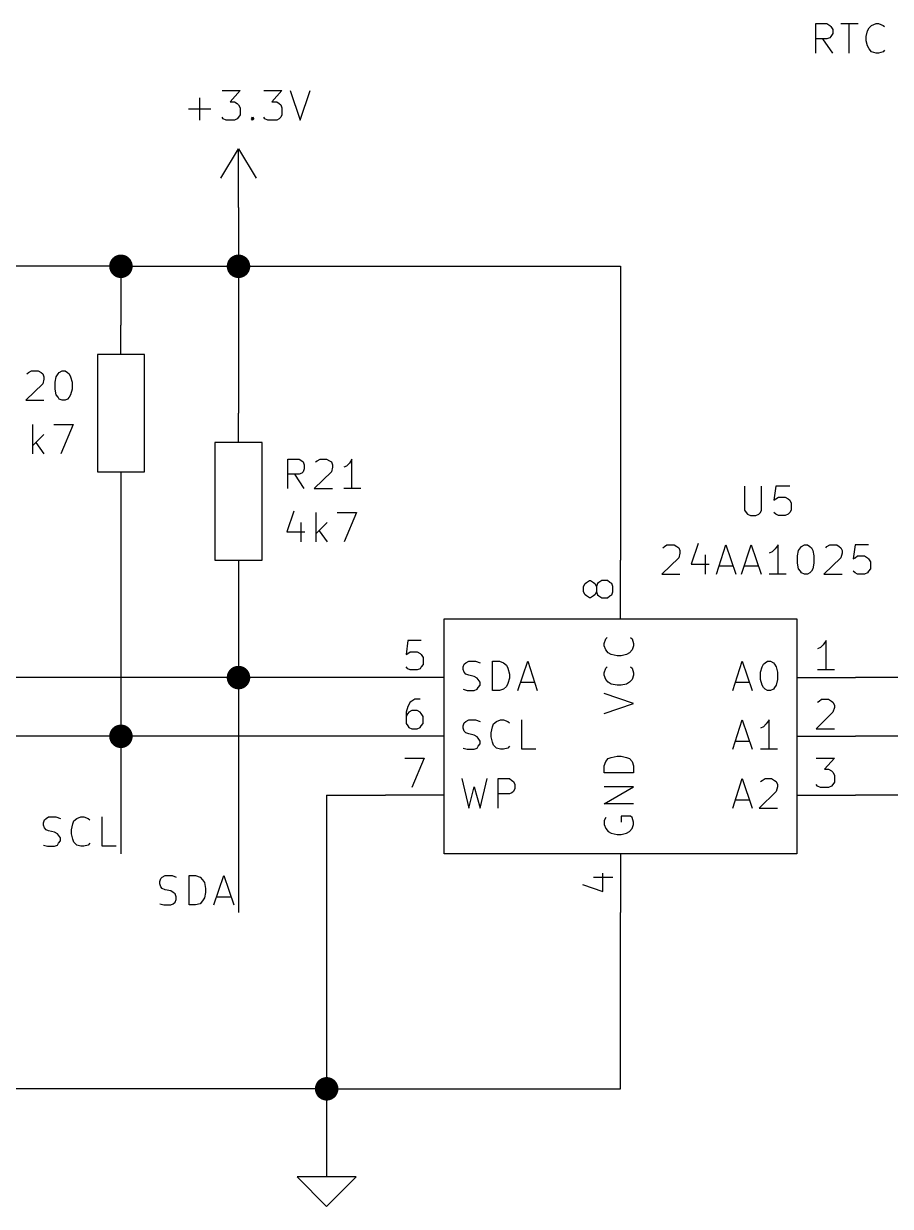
# Model space of a CAD drawing. Extents: x 0.4 to 11.3, y -7.9 to -0.4.
# Drawn here: x 5.485 to 6.959, y -6.1 to -4.087 of the extents above; entities that cross this region are included whole.
import ezdxf

# ---------------------------------------------------------------- set-up
doc = ezdxf.new("R2010")
doc.units = 0
doc.header["$MEASUREMENT"] = 0
for name, color, linetype in [('BLACK', 7, 'CONTINUOUS'), ('BLUE3', 171, 'CONTINUOUS'), ('CYAN2', 4, 'CONTINUOUS'), ('GREEN2', 3, 'CONTINUOUS'), ('LYELLOW', 51, 'CONTINUOUS'), ('RED2', 1, 'CONTINUOUS')]:
    doc.layers.add(name, color=color, linetype=linetype)

msp = doc.modelspace()

# ---------------------------------------------------------------- linework, layer by layer
at = {"layer": 'BLACK', "linetype": 'CONTINUOUS'}
for p, q in [((5.518, -5.447), (5.52, -5.442)), ((5.518, -5.451), (5.518, -5.447)), ((5.52, -5.456), (5.518, -5.451)), ((5.52, -5.442), (5.523, -5.44)), ((5.523, -5.44), (5.527, -5.437)), ((5.527, -5.437), (5.539, -5.437)), ((5.539, -5.437), (5.547, -5.44)), ((5.566, -5.459), (5.568, -5.449)), ((5.568, -5.449), (5.57, -5.444)), ((5.57, -5.444), (5.575, -5.44)), ((5.575, -5.44), (5.582, -5.437)), ((5.582, -5.437), (5.587, -5.437)), ((5.587, -5.437), (5.594, -5.44)), ((5.594, -5.44), (5.597, -5.442)), ((5.618, -5.487), (5.618, -5.437)), ((5.523, -5.459), (5.52, -5.456)), ((5.527, -5.461), (5.523, -5.459)), ((5.537, -5.463), (5.527, -5.461)), ((5.542, -5.466), (5.537, -5.463)), ((5.544, -5.468), (5.542, -5.466)), ((5.547, -5.473), (5.544, -5.468)), ((5.547, -5.478), (5.547, -5.473)), ((5.566, -5.466), (5.566, -5.459)), ((5.568, -5.475), (5.566, -5.466)), ((5.57, -5.48), (5.568, -5.475)), ((5.518, -5.485), (5.525, -5.487)), ((5.525, -5.487), (5.537, -5.487)), ((5.537, -5.487), (5.542, -5.485)), ((5.542, -5.485), (5.544, -5.482)), ((5.544, -5.482), (5.547, -5.478)), ((5.575, -5.485), (5.57, -5.48)), ((5.582, -5.487), (5.575, -5.485)), ((5.587, -5.487), (5.582, -5.487)), ((5.594, -5.485), (5.587, -5.487)), ((5.597, -5.482), (5.594, -5.485)), ((5.642, -5.487), (5.618, -5.487)), ((5.716, -5.547), (5.718, -5.542)), ((5.716, -5.551), (5.716, -5.547)), ((5.718, -5.556), (5.716, -5.551)), ((5.718, -5.542), (5.72, -5.54)), ((5.72, -5.54), (5.725, -5.537)), ((5.725, -5.537), (5.737, -5.537)), ((5.737, -5.537), (5.744, -5.54)), ((5.766, -5.587), (5.766, -5.537)), ((5.766, -5.537), (5.777, -5.537)), ((5.777, -5.537), (5.785, -5.54)), ((5.785, -5.54), (5.789, -5.544)), ((5.789, -5.544), (5.792, -5.549)), ((5.792, -5.549), (5.794, -5.559)), ((5.808, -5.587), (5.825, -5.537)), ((5.825, -5.537), (5.842, -5.587)), ((5.72, -5.559), (5.718, -5.556)), ((5.725, -5.561), (5.72, -5.559)), ((5.735, -5.563), (5.725, -5.561)), ((5.739, -5.566), (5.735, -5.563)), ((5.742, -5.568), (5.739, -5.566)), ((5.744, -5.573), (5.742, -5.568)), ((5.744, -5.578), (5.744, -5.573)), ((5.792, -5.575), (5.789, -5.58)), ((5.794, -5.566), (5.792, -5.575)), ((5.794, -5.559), (5.794, -5.566)), ((5.813, -5.573), (5.837, -5.573)), ((5.716, -5.585), (5.723, -5.587)), ((5.723, -5.587), (5.735, -5.587)), ((5.735, -5.587), (5.739, -5.585)), ((5.739, -5.585), (5.742, -5.582)), ((5.742, -5.582), (5.744, -5.578)), ((5.777, -5.587), (5.766, -5.587)), ((5.785, -5.585), (5.777, -5.587)), ((5.789, -5.58), (5.785, -5.585))]:
    msp.add_line(p, q, dxfattribs=at)
at = {"layer": 'BLUE3', "linetype": 'CONTINUOUS'}
for p, q in [((6.832, -4.137), (6.832, -4.087)), ((6.832, -4.087), (6.851, -4.087)), ((6.851, -4.087), (6.856, -4.09)), ((6.856, -4.09), (6.858, -4.092)), ((6.858, -4.092), (6.861, -4.097)), ((6.861, -4.104), (6.858, -4.109)), ((6.861, -4.097), (6.861, -4.104)), ((6.875, -4.087), (6.904, -4.087)), ((6.889, -4.137), (6.889, -4.087)), ((6.918, -4.109), (6.92, -4.099)), ((6.92, -4.099), (6.923, -4.094)), ((6.923, -4.094), (6.927, -4.09)), ((6.927, -4.09), (6.935, -4.087)), ((6.935, -4.087), (6.939, -4.087)), ((6.939, -4.087), (6.947, -4.09)), ((6.947, -4.09), (6.949, -4.092)), ((6.851, -4.113), (6.832, -4.113)), ((6.861, -4.137), (6.844, -4.113)), ((6.856, -4.111), (6.851, -4.113)), ((6.858, -4.109), (6.856, -4.111)), ((6.918, -4.116), (6.918, -4.109)), ((6.92, -4.125), (6.918, -4.116)), ((6.923, -4.13), (6.92, -4.125)), ((6.927, -4.135), (6.923, -4.13)), ((6.935, -4.137), (6.927, -4.135)), ((6.939, -4.137), (6.935, -4.137)), ((6.947, -4.135), (6.939, -4.137)), ((6.949, -4.132), (6.947, -4.135))]:
    msp.add_line(p, q, dxfattribs=at)
at = {"layer": 'CYAN2', "linetype": 'CONTINUOUS'}
for p, q in [((5.822, -4.201), (5.853, -4.201)), ((5.853, -4.201), (5.836, -4.22)), ((5.893, -4.201), (5.924, -4.201)), ((5.924, -4.201), (5.907, -4.22)), ((5.938, -4.201), (5.955, -4.251)), ((5.955, -4.251), (5.972, -4.201)), ((5.784, -4.251), (5.784, -4.213)), ((5.836, -4.22), (5.843, -4.22)), ((5.843, -4.22), (5.848, -4.223)), ((5.848, -4.223), (5.85, -4.225)), ((5.85, -4.225), (5.853, -4.23)), ((5.907, -4.22), (5.915, -4.22)), ((5.915, -4.22), (5.919, -4.223)), ((5.919, -4.223), (5.922, -4.225)), ((5.922, -4.225), (5.924, -4.23)), ((5.765, -4.232), (5.803, -4.232)), ((5.824, -4.249), (5.822, -4.246)), ((5.85, -4.246), (5.848, -4.249)), ((5.853, -4.242), (5.85, -4.246)), ((5.853, -4.23), (5.853, -4.242)), ((5.872, -4.249), (5.874, -4.246)), ((5.874, -4.246), (5.876, -4.249)), ((5.874, -4.246), (5.874, -4.251)), ((5.895, -4.249), (5.893, -4.246)), ((5.922, -4.246), (5.919, -4.249)), ((5.924, -4.242), (5.922, -4.246)), ((5.924, -4.23), (5.924, -4.242)), ((5.829, -4.251), (5.824, -4.249)), ((5.843, -4.251), (5.829, -4.251)), ((5.848, -4.249), (5.843, -4.251)), ((5.874, -4.251), (5.872, -4.249)), ((5.876, -4.249), (5.874, -4.251)), ((5.9, -4.251), (5.895, -4.249)), ((5.915, -4.251), (5.9, -4.251)), ((5.919, -4.249), (5.915, -4.251)), ((5.49, -4.683), (5.493, -4.681)), ((5.493, -4.681), (5.498, -4.678)), ((5.498, -4.678), (5.509, -4.678)), ((5.509, -4.678), (5.514, -4.681)), ((5.514, -4.681), (5.517, -4.683)), ((5.517, -4.683), (5.519, -4.688)), ((5.519, -4.688), (5.519, -4.692)), ((5.538, -4.697), (5.54, -4.688)), ((5.54, -4.688), (5.543, -4.683)), ((5.543, -4.683), (5.545, -4.681)), ((5.545, -4.681), (5.55, -4.678)), ((5.55, -4.678), (5.555, -4.678)), ((5.555, -4.678), (5.559, -4.681)), ((5.559, -4.681), (5.562, -4.683)), ((5.562, -4.683), (5.564, -4.688)), ((5.564, -4.688), (5.567, -4.697)), ((5.517, -4.7), (5.488, -4.728)), ((5.519, -4.692), (5.517, -4.7)), ((5.538, -4.709), (5.538, -4.697)), ((5.54, -4.719), (5.538, -4.709)), ((5.567, -4.709), (5.564, -4.719)), ((5.567, -4.697), (5.567, -4.709)), ((5.488, -4.728), (5.519, -4.728)), ((5.543, -4.723), (5.54, -4.719)), ((5.545, -4.726), (5.543, -4.723)), ((5.55, -4.728), (5.545, -4.726)), ((5.555, -4.728), (5.55, -4.728)), ((5.559, -4.726), (5.555, -4.728)), ((5.562, -4.723), (5.559, -4.726)), ((5.564, -4.719), (5.562, -4.723)), ((5.5, -4.819), (5.5, -4.769)), ((5.536, -4.769), (5.569, -4.769)), ((5.569, -4.769), (5.548, -4.819)), ((5.519, -4.786), (5.5, -4.805)), ((5.505, -4.8), (5.519, -4.819)), ((5.934, -4.878), (5.934, -4.828)), ((5.934, -4.828), (5.953, -4.828)), ((5.953, -4.828), (5.958, -4.831)), ((5.958, -4.831), (5.96, -4.833)), ((5.981, -4.833), (5.984, -4.831)), ((5.984, -4.831), (5.989, -4.828)), ((5.989, -4.828), (6, -4.828)), ((6, -4.828), (6.005, -4.831)), ((6.005, -4.831), (6.008, -4.833)), ((6.043, -4.828), (6.039, -4.835)), ((6.043, -4.878), (6.043, -4.828)), ((5.96, -4.85), (5.958, -4.852)), ((5.96, -4.833), (5.962, -4.838)), ((5.962, -4.845), (5.96, -4.85)), ((5.962, -4.838), (5.962, -4.845)), ((6.008, -4.85), (5.979, -4.878)), ((6.008, -4.833), (6.01, -4.838)), ((6.01, -4.842), (6.008, -4.85)), ((6.01, -4.838), (6.01, -4.842)), ((6.034, -4.84), (6.029, -4.842)), ((6.039, -4.835), (6.034, -4.84)), ((5.953, -4.854), (5.934, -4.854)), ((5.962, -4.878), (5.946, -4.854)), ((5.958, -4.852), (5.953, -4.854)), ((5.979, -4.878), (6.01, -4.878)), ((6.058, -4.878), (6.029, -4.878)), ((6.711, -4.874), (6.711, -4.915)), ((6.74, -4.915), (6.74, -4.874)), ((6.764, -4.874), (6.761, -4.898)), ((6.788, -4.874), (6.764, -4.874)), ((6.761, -4.898), (6.764, -4.896)), ((6.764, -4.896), (6.769, -4.893)), ((6.769, -4.893), (6.78, -4.893)), ((6.78, -4.893), (6.785, -4.896)), ((6.785, -4.896), (6.788, -4.898)), ((6.788, -4.898), (6.79, -4.903)), ((6.79, -4.903), (6.79, -4.915)), ((5.944, -4.917), (5.932, -4.952)), ((5.982, -4.969), (5.982, -4.919)), ((6.018, -4.919), (6.051, -4.919)), ((6.051, -4.919), (6.03, -4.969)), ((6.711, -4.915), (6.714, -4.919)), ((6.714, -4.919), (6.716, -4.922)), ((6.716, -4.922), (6.721, -4.924)), ((6.721, -4.924), (6.73, -4.924)), ((6.73, -4.924), (6.735, -4.922)), ((6.735, -4.922), (6.738, -4.919)), ((6.738, -4.919), (6.74, -4.915)), ((6.764, -4.922), (6.761, -4.919)), ((6.769, -4.924), (6.764, -4.922)), ((6.78, -4.924), (6.769, -4.924)), ((6.785, -4.922), (6.78, -4.924)), ((6.788, -4.919), (6.785, -4.922)), ((6.79, -4.915), (6.788, -4.919)), ((5.956, -4.936), (5.956, -4.969)), ((6.001, -4.936), (5.982, -4.955)), ((5.987, -4.95), (6.001, -4.969)), ((5.932, -4.952), (5.963, -4.952)), ((6.632, -4.972), (6.62, -5.007)), ((6.572, -4.979), (6.575, -4.977)), ((6.575, -4.977), (6.579, -4.974)), ((6.579, -4.974), (6.591, -4.974)), ((6.591, -4.974), (6.596, -4.977)), ((6.596, -4.977), (6.599, -4.979)), ((6.599, -4.979), (6.601, -4.984)), ((6.601, -4.988), (6.599, -4.996)), ((6.601, -4.984), (6.601, -4.988)), ((6.644, -4.991), (6.644, -5.024)), ((6.663, -5.024), (6.679, -4.974)), ((6.679, -4.974), (6.696, -5.024)), ((6.706, -5.024), (6.722, -4.974)), ((6.722, -4.974), (6.739, -5.024)), ((6.758, -4.986), (6.753, -4.988)), ((6.763, -4.981), (6.758, -4.986)), ((6.768, -4.974), (6.763, -4.981)), ((6.768, -5.024), (6.768, -4.974)), ((6.801, -4.993), (6.803, -4.984)), ((6.803, -4.984), (6.806, -4.979)), ((6.806, -4.979), (6.808, -4.977)), ((6.808, -4.977), (6.813, -4.974)), ((6.813, -4.974), (6.818, -4.974)), ((6.818, -4.974), (6.822, -4.977)), ((6.822, -4.977), (6.825, -4.979)), ((6.825, -4.979), (6.827, -4.984)), ((6.827, -4.984), (6.829, -4.993)), ((6.849, -4.979), (6.851, -4.977)), ((6.851, -4.977), (6.856, -4.974)), ((6.856, -4.974), (6.868, -4.974)), ((6.868, -4.974), (6.872, -4.977)), ((6.872, -4.977), (6.875, -4.979)), ((6.875, -4.979), (6.877, -4.984)), ((6.877, -4.988), (6.875, -4.996)), ((6.877, -4.984), (6.877, -4.988)), ((6.899, -4.974), (6.896, -4.998)), ((6.922, -4.974), (6.899, -4.974)), ((6.599, -4.996), (6.57, -5.024)), ((6.62, -5.007), (6.651, -5.007)), ((6.668, -5.01), (6.691, -5.01)), ((6.71, -5.01), (6.734, -5.01)), ((6.801, -5.005), (6.801, -4.993)), ((6.803, -5.015), (6.801, -5.005)), ((6.829, -5.005), (6.827, -5.015)), ((6.829, -4.993), (6.829, -5.005)), ((6.875, -4.996), (6.846, -5.024)), ((6.896, -4.998), (6.899, -4.996)), ((6.899, -4.996), (6.903, -4.993)), ((6.903, -4.993), (6.915, -4.993)), ((6.915, -4.993), (6.92, -4.996)), ((6.92, -4.996), (6.922, -4.998)), ((6.922, -4.998), (6.925, -5.003)), ((6.925, -5.003), (6.925, -5.015)), ((6.57, -5.024), (6.601, -5.024)), ((6.782, -5.024), (6.753, -5.024)), ((6.806, -5.019), (6.803, -5.015)), ((6.808, -5.022), (6.806, -5.019)), ((6.813, -5.024), (6.808, -5.022)), ((6.818, -5.024), (6.813, -5.024)), ((6.822, -5.022), (6.818, -5.024)), ((6.825, -5.019), (6.822, -5.022)), ((6.827, -5.015), (6.825, -5.019)), ((6.846, -5.024), (6.877, -5.024)), ((6.899, -5.022), (6.896, -5.019)), ((6.903, -5.024), (6.899, -5.022)), ((6.915, -5.024), (6.903, -5.024)), ((6.92, -5.022), (6.915, -5.024)), ((6.922, -5.019), (6.92, -5.022)), ((6.925, -5.015), (6.922, -5.019)), ((6.475, -5.134), (6.477, -5.132)), ((6.517, -5.132), (6.52, -5.134)), ((6.472, -5.142), (6.475, -5.134)), ((6.472, -5.146), (6.472, -5.142)), ((6.475, -5.153), (6.472, -5.146)), ((6.479, -5.158), (6.475, -5.153)), ((6.52, -5.153), (6.515, -5.158)), ((6.52, -5.134), (6.522, -5.142)), ((6.522, -5.146), (6.52, -5.153)), ((6.522, -5.142), (6.522, -5.146)), ((6.237, -5.175), (6.242, -5.172)), ((6.242, -5.172), (6.253, -5.172)), ((6.253, -5.172), (6.261, -5.175)), ((6.282, -5.222), (6.282, -5.172)), ((6.282, -5.172), (6.294, -5.172)), ((6.294, -5.172), (6.301, -5.175)), ((6.325, -5.222), (6.342, -5.172)), ((6.342, -5.172), (6.358, -5.222)), ((6.484, -5.161), (6.479, -5.158)), ((6.494, -5.163), (6.484, -5.161)), ((6.501, -5.163), (6.494, -5.163)), ((6.51, -5.161), (6.501, -5.163)), ((6.515, -5.158), (6.51, -5.161)), ((6.691, -5.222), (6.707, -5.172)), ((6.707, -5.172), (6.724, -5.222)), ((6.746, -5.175), (6.75, -5.172)), ((6.75, -5.172), (6.755, -5.172)), ((6.755, -5.172), (6.76, -5.175)), ((6.232, -5.182), (6.234, -5.177)), ((6.232, -5.186), (6.232, -5.182)), ((6.234, -5.191), (6.232, -5.186)), ((6.234, -5.177), (6.237, -5.175)), ((6.237, -5.194), (6.234, -5.191)), ((6.301, -5.175), (6.306, -5.179)), ((6.306, -5.179), (6.308, -5.184)), ((6.308, -5.184), (6.311, -5.194)), ((6.472, -5.192), (6.475, -5.184)), ((6.472, -5.196), (6.472, -5.192)), ((6.475, -5.184), (6.477, -5.182)), ((6.517, -5.182), (6.52, -5.184)), ((6.52, -5.184), (6.522, -5.192)), ((6.522, -5.192), (6.522, -5.196)), ((6.738, -5.191), (6.741, -5.182)), ((6.738, -5.203), (6.738, -5.191)), ((6.741, -5.182), (6.743, -5.177)), ((6.743, -5.177), (6.746, -5.175)), ((6.76, -5.175), (6.762, -5.177)), ((6.762, -5.177), (6.765, -5.182)), ((6.765, -5.182), (6.767, -5.191)), ((6.767, -5.191), (6.767, -5.203)), ((6.242, -5.196), (6.237, -5.194)), ((6.251, -5.198), (6.242, -5.196)), ((6.256, -5.201), (6.251, -5.198)), ((6.258, -5.203), (6.256, -5.201)), ((6.261, -5.208), (6.258, -5.203)), ((6.258, -5.217), (6.261, -5.213)), ((6.261, -5.213), (6.261, -5.208)), ((6.308, -5.21), (6.306, -5.215)), ((6.311, -5.201), (6.308, -5.21)), ((6.311, -5.194), (6.311, -5.201)), ((6.33, -5.208), (6.353, -5.208)), ((6.475, -5.203), (6.472, -5.196)), ((6.479, -5.208), (6.475, -5.203)), ((6.484, -5.211), (6.479, -5.208)), ((6.494, -5.213), (6.484, -5.211)), ((6.501, -5.213), (6.494, -5.213)), ((6.51, -5.211), (6.501, -5.213)), ((6.515, -5.208), (6.51, -5.211)), ((6.52, -5.203), (6.515, -5.208)), ((6.522, -5.196), (6.52, -5.203)), ((6.696, -5.208), (6.719, -5.208)), ((6.741, -5.213), (6.738, -5.203)), ((6.743, -5.217), (6.741, -5.213)), ((6.765, -5.213), (6.762, -5.217)), ((6.767, -5.203), (6.765, -5.213)), ((6.232, -5.22), (6.239, -5.222)), ((6.239, -5.222), (6.251, -5.222)), ((6.251, -5.222), (6.256, -5.22)), ((6.256, -5.22), (6.258, -5.217)), ((6.294, -5.222), (6.282, -5.222)), ((6.301, -5.22), (6.294, -5.222)), ((6.306, -5.215), (6.301, -5.22)), ((6.522, -5.244), (6.472, -5.227)), ((6.746, -5.22), (6.743, -5.217)), ((6.75, -5.222), (6.746, -5.22)), ((6.755, -5.222), (6.75, -5.222)), ((6.76, -5.22), (6.755, -5.222)), ((6.762, -5.217), (6.76, -5.22)), ((6.472, -5.261), (6.522, -5.244)), ((6.237, -5.275), (6.242, -5.272)), ((6.242, -5.272), (6.253, -5.272)), ((6.253, -5.272), (6.261, -5.275)), ((6.289, -5.275), (6.296, -5.272)), ((6.296, -5.272), (6.301, -5.272)), ((6.301, -5.272), (6.308, -5.275)), ((6.332, -5.322), (6.332, -5.272)), ((6.691, -5.322), (6.707, -5.272)), ((6.707, -5.272), (6.724, -5.322)), ((6.753, -5.272), (6.748, -5.279)), ((6.753, -5.322), (6.753, -5.272)), ((6.232, -5.282), (6.234, -5.277)), ((6.232, -5.286), (6.232, -5.282)), ((6.234, -5.291), (6.232, -5.286)), ((6.234, -5.277), (6.237, -5.275)), ((6.237, -5.294), (6.234, -5.291)), ((6.242, -5.296), (6.237, -5.294)), ((6.28, -5.294), (6.282, -5.284)), ((6.28, -5.301), (6.28, -5.294)), ((6.282, -5.284), (6.284, -5.279)), ((6.284, -5.279), (6.289, -5.275)), ((6.308, -5.275), (6.311, -5.277)), ((6.743, -5.284), (6.738, -5.286)), ((6.748, -5.279), (6.743, -5.284)), ((6.251, -5.298), (6.242, -5.296)), ((6.256, -5.301), (6.251, -5.298)), ((6.258, -5.303), (6.256, -5.301)), ((6.261, -5.308), (6.258, -5.303)), ((6.258, -5.317), (6.261, -5.313)), ((6.261, -5.313), (6.261, -5.308)), ((6.282, -5.31), (6.28, -5.301)), ((6.284, -5.315), (6.282, -5.31)), ((6.696, -5.308), (6.719, -5.308)), ((6.232, -5.32), (6.239, -5.322)), ((6.239, -5.322), (6.251, -5.322)), ((6.251, -5.322), (6.256, -5.32)), ((6.256, -5.32), (6.258, -5.317)), ((6.289, -5.32), (6.284, -5.315)), ((6.296, -5.322), (6.289, -5.32)), ((6.301, -5.322), (6.296, -5.322)), ((6.308, -5.32), (6.301, -5.322)), ((6.311, -5.317), (6.308, -5.32)), ((6.356, -5.322), (6.332, -5.322)), ((6.484, -5.336), (6.494, -5.334)), ((6.494, -5.334), (6.501, -5.334)), ((6.501, -5.334), (6.51, -5.336)), ((6.767, -5.322), (6.738, -5.322)), ((6.472, -5.35), (6.475, -5.343)), ((6.472, -5.362), (6.472, -5.35)), ((6.475, -5.343), (6.479, -5.338)), ((6.479, -5.338), (6.484, -5.336)), ((6.51, -5.336), (6.515, -5.338)), ((6.515, -5.338), (6.52, -5.343)), ((6.52, -5.343), (6.522, -5.35)), ((6.522, -5.35), (6.522, -5.362)), ((6.23, -5.372), (6.242, -5.422)), ((6.261, -5.422), (6.273, -5.372)), ((6.292, -5.422), (6.292, -5.372)), ((6.292, -5.372), (6.311, -5.372)), ((6.311, -5.372), (6.315, -5.375)), ((6.522, -5.362), (6.472, -5.362)), ((6.691, -5.422), (6.707, -5.372)), ((6.707, -5.372), (6.724, -5.422)), ((6.741, -5.375), (6.746, -5.372)), ((6.746, -5.372), (6.757, -5.372)), ((6.757, -5.372), (6.762, -5.375)), ((6.242, -5.422), (6.251, -5.386)), ((6.251, -5.386), (6.261, -5.422)), ((6.315, -5.375), (6.318, -5.377)), ((6.318, -5.394), (6.315, -5.396)), ((6.318, -5.377), (6.32, -5.382)), ((6.32, -5.389), (6.318, -5.394)), ((6.32, -5.382), (6.32, -5.389)), ((6.472, -5.415), (6.522, -5.386)), ((6.522, -5.386), (6.472, -5.386)), ((6.765, -5.394), (6.736, -5.422)), ((6.738, -5.377), (6.741, -5.375)), ((6.762, -5.375), (6.765, -5.377)), ((6.765, -5.377), (6.767, -5.382)), ((6.767, -5.386), (6.765, -5.394)), ((6.767, -5.382), (6.767, -5.386)), ((6.311, -5.398), (6.292, -5.398)), ((6.315, -5.396), (6.311, -5.398)), ((6.696, -5.408), (6.719, -5.408)), ((6.522, -5.415), (6.472, -5.415)), ((6.736, -5.422), (6.767, -5.422)), ((6.475, -5.438), (6.472, -5.443)), ((6.472, -5.443), (6.472, -5.45)), ((6.472, -5.45), (6.475, -5.457)), ((6.517, -5.436), (6.501, -5.436)), ((6.501, -5.436), (6.501, -5.446)), ((6.52, -5.438), (6.517, -5.436)), ((6.522, -5.446), (6.52, -5.438)), ((6.52, -5.457), (6.522, -5.45)), ((6.522, -5.45), (6.522, -5.446)), ((6.475, -5.457), (6.479, -5.462)), ((6.479, -5.462), (6.484, -5.465)), ((6.484, -5.465), (6.494, -5.467)), ((6.494, -5.467), (6.501, -5.467)), ((6.501, -5.467), (6.51, -5.465)), ((6.51, -5.465), (6.515, -5.462)), ((6.515, -5.462), (6.52, -5.457))]:
    msp.add_line(p, q, dxfattribs=at)
at = {"layer": 'GREEN2', "linetype": 'CONTINUOUS'}
for p, q in [((5.85, -4.4), (5.85, -4.5)), ((5.65, -4.5), (5.05, -4.5)), ((5.65, -4.5), (5.65, -4.6)), ((5.65, -4.5), (5.85, -4.5)), ((5.85, -4.5), (6.5, -4.5)), ((5.85, -4.5), (5.85, -4.75)), ((6.5, -4.5), (6.5, -5)), ((5.65, -4.9), (5.65, -5.3)), ((5.85, -5.05), (5.85, -5.2)), ((5.85, -5.2), (5.45, -5.2)), ((6.1, -5.2), (5.85, -5.2)), ((5.85, -5.2), (5.85, -5.6)), ((7, -5.2), (6.9, -5.2)), ((5.65, -5.3), (5.45, -5.3)), ((6.1, -5.3), (5.65, -5.3)), ((5.65, -5.3), (5.65, -5.5)), ((7, -5.3), (6.9, -5.3)), ((6, -5.4), (6.1, -5.4)), ((6, -5.4), (6, -5.9)), ((7.1, -5.4), (6.9, -5.4)), ((6.5, -5.9), (6.5, -5.6)), ((6, -5.9), (4.95, -5.9)), ((6, -5.9), (6, -6)), ((6, -5.9), (6.5, -5.9))]:
    msp.add_line(p, q, dxfattribs=at)
at = {"layer": 'GREEN2', "const_width": 0.02}
for points in [[(5.64, -4.5, 1), (5.66, -4.5, 1)], [(5.84, -4.5, 1), (5.86, -4.5, 1)], [(5.84, -5.2, 1), (5.86, -5.2, 1)], [(5.64, -5.3, 1), (5.66, -5.3, 1)], [(5.99, -5.9, 1), (6.01, -5.9, 1)]]:
    msp.add_lwpolyline(points, format="xyb", close=True, dxfattribs=at)
at = {"layer": 'LYELLOW', "linetype": 'CONTINUOUS'}
for p, q in [((6.2, -5.5), (6.2, -5.1)), ((6.2, -5.1), (6.8, -5.1)), ((6.8, -5.1), (6.8, -5.5)), ((6.8, -5.5), (6.2, -5.5))]:
    msp.add_line(p, q, dxfattribs=at)
at = {"layer": 'RED2', "linetype": 'CONTINUOUS'}
for p, q in [((5.82, -4.35), (5.85, -4.3)), ((5.85, -4.4), (5.85, -4.3)), ((5.85, -4.3), (5.88, -4.35)), ((5.65, -4.65), (5.65, -4.6)), ((5.69, -4.65), (5.61, -4.65)), ((5.61, -4.65), (5.61, -4.85)), ((5.69, -4.85), (5.69, -4.65)), ((5.85, -4.8), (5.85, -4.75)), ((5.89, -4.8), (5.81, -4.8)), ((5.81, -4.8), (5.81, -5)), ((5.89, -5), (5.89, -4.8)), ((5.61, -4.85), (5.69, -4.85)), ((5.65, -4.85), (5.65, -4.9)), ((5.81, -5), (5.89, -5)), ((5.85, -5), (5.85, -5.05)), ((6.5, -5.1), (6.5, -5)), ((6.437, -5.045), (6.44, -5.04)), ((6.437, -5.054), (6.437, -5.045)), ((6.44, -5.04), (6.442, -5.038)), ((6.442, -5.038), (6.447, -5.035)), ((6.447, -5.035), (6.449, -5.035)), ((6.449, -5.035), (6.454, -5.038)), ((6.454, -5.038), (6.456, -5.04)), ((6.456, -5.04), (6.459, -5.045)), ((6.461, -5.04), (6.459, -5.045)), ((6.459, -5.045), (6.459, -5.054)), ((6.463, -5.038), (6.461, -5.04)), ((6.468, -5.035), (6.463, -5.038)), ((6.478, -5.035), (6.468, -5.035)), ((6.482, -5.038), (6.478, -5.035)), ((6.485, -5.04), (6.482, -5.038)), ((6.487, -5.045), (6.485, -5.04)), ((6.487, -5.054), (6.487, -5.045)), ((6.44, -5.059), (6.437, -5.054)), ((6.442, -5.061), (6.44, -5.059)), ((6.447, -5.064), (6.442, -5.061)), ((6.449, -5.064), (6.447, -5.064)), ((6.454, -5.061), (6.449, -5.064)), ((6.456, -5.059), (6.454, -5.061)), ((6.459, -5.054), (6.456, -5.059)), ((6.459, -5.054), (6.461, -5.059)), ((6.461, -5.059), (6.463, -5.061)), ((6.463, -5.061), (6.468, -5.064)), ((6.468, -5.064), (6.478, -5.064)), ((6.478, -5.064), (6.482, -5.061)), ((6.482, -5.061), (6.485, -5.059)), ((6.485, -5.059), (6.487, -5.054)), ((6.2, -5.5), (6.2, -5.1)), ((6.2, -5.1), (6.8, -5.1)), ((6.2, -5.5), (6.2, -5.1)), ((6.2, -5.1), (6.8, -5.1)), ((6.8, -5.1), (6.8, -5.5)), ((6.8, -5.1), (6.8, -5.5)), ((6.138, -5.137), (6.135, -5.161)), ((6.161, -5.137), (6.138, -5.137)), ((6.84, -5.149), (6.835, -5.151)), ((6.845, -5.144), (6.84, -5.149)), ((6.85, -5.137), (6.845, -5.144)), ((6.85, -5.187), (6.85, -5.137)), ((6.135, -5.161), (6.138, -5.159)), ((6.138, -5.159), (6.142, -5.156)), ((6.142, -5.156), (6.154, -5.156)), ((6.154, -5.156), (6.159, -5.159)), ((6.159, -5.159), (6.161, -5.161)), ((6.161, -5.161), (6.164, -5.166)), ((6.164, -5.166), (6.164, -5.178)), ((6.138, -5.185), (6.135, -5.182)), ((6.142, -5.187), (6.138, -5.185)), ((6.154, -5.187), (6.142, -5.187)), ((6.159, -5.185), (6.154, -5.187)), ((6.161, -5.182), (6.159, -5.185)), ((6.164, -5.178), (6.161, -5.182)), ((6.864, -5.187), (6.835, -5.187)), ((6.2, -5.2), (6.1, -5.2)), ((6.8, -5.2), (6.9, -5.2)), ((6.138, -5.249), (6.135, -5.259)), ((6.142, -5.242), (6.138, -5.249)), ((6.145, -5.24), (6.142, -5.242)), ((6.15, -5.237), (6.145, -5.24)), ((6.159, -5.237), (6.15, -5.237)), ((6.835, -5.242), (6.838, -5.24)), ((6.838, -5.24), (6.842, -5.237)), ((6.842, -5.237), (6.854, -5.237)), ((6.854, -5.237), (6.859, -5.24)), ((6.859, -5.24), (6.861, -5.242)), ((6.861, -5.242), (6.864, -5.247)), ((6.864, -5.251), (6.861, -5.259)), ((6.864, -5.247), (6.864, -5.251)), ((6.135, -5.259), (6.135, -5.278)), ((6.138, -5.261), (6.135, -5.266)), ((6.14, -5.259), (6.138, -5.261)), ((6.145, -5.256), (6.14, -5.259)), ((6.154, -5.256), (6.145, -5.256)), ((6.159, -5.259), (6.154, -5.256)), ((6.161, -5.261), (6.159, -5.259)), ((6.164, -5.266), (6.161, -5.261)), ((6.164, -5.278), (6.164, -5.266)), ((6.861, -5.259), (6.833, -5.287)), ((6.135, -5.278), (6.138, -5.282)), ((6.138, -5.282), (6.14, -5.285)), ((6.14, -5.285), (6.145, -5.287)), ((6.145, -5.287), (6.154, -5.287)), ((6.154, -5.287), (6.159, -5.285)), ((6.159, -5.285), (6.161, -5.282)), ((6.161, -5.282), (6.164, -5.278)), ((6.833, -5.287), (6.864, -5.287)), ((6.2, -5.3), (6.1, -5.3)), ((6.8, -5.3), (6.9, -5.3)), ((6.133, -5.337), (6.166, -5.337)), ((6.166, -5.337), (6.145, -5.387)), ((6.833, -5.337), (6.864, -5.337)), ((6.864, -5.337), (6.847, -5.356)), ((6.847, -5.356), (6.854, -5.356)), ((6.854, -5.356), (6.859, -5.359)), ((6.859, -5.359), (6.861, -5.361)), ((6.861, -5.361), (6.864, -5.366)), ((6.864, -5.366), (6.864, -5.378)), ((6.835, -5.385), (6.833, -5.382)), ((6.84, -5.387), (6.835, -5.385)), ((6.854, -5.387), (6.84, -5.387)), ((6.859, -5.385), (6.854, -5.387)), ((6.861, -5.382), (6.859, -5.385)), ((6.864, -5.378), (6.861, -5.382)), ((6.2, -5.4), (6.1, -5.4)), ((6.8, -5.4), (6.9, -5.4)), ((6.8, -5.5), (6.2, -5.5)), ((6.8, -5.5), (6.2, -5.5)), ((6.5, -5.5), (6.5, -5.6)), ((6.47, -5.564), (6.47, -5.533)), ((6.435, -5.552), (6.47, -5.564)), ((6.454, -5.54), (6.487, -5.54)), ((6, -6), (6, -6.05)), ((6, -6.05), (5.95, -6.05)), ((5.95, -6.05), (6, -6.1)), ((6, -6.1), (6.05, -6.05)), ((6.05, -6.05), (6, -6.05))]:
    msp.add_line(p, q, dxfattribs=at)

doc.saveas('drawing.dxf')
